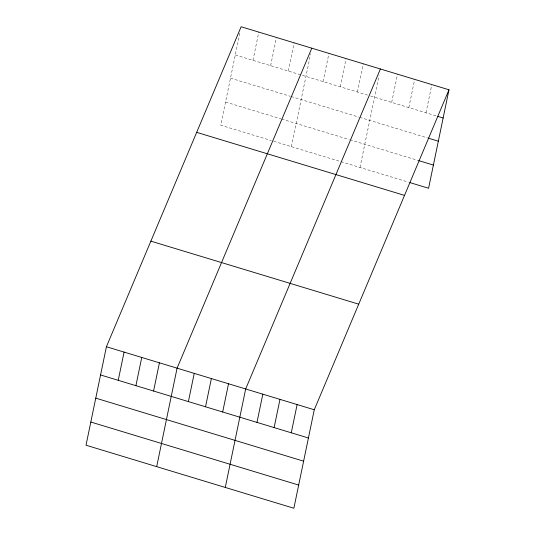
<?xml version="1.0" encoding="UTF-8"?>
<svg xmlns="http://www.w3.org/2000/svg" width="535" height="535" viewBox="0 0 535 535"><rect width="100%" height="100%" fill="white"/><g stroke="black" fill="none" stroke-linecap="round" stroke-linejoin="round"><path stroke-width="0.4" stroke-dasharray="2.67 2.01" d="M239.794 33.197L220.734 125.23L271.432 140.605M252.955 60.328L258.793 32.107M270.616 65.685L276.461 37.463M288.285 71.041L294.13 42.82M291.401 146.657L310.628 53.828M323.1 81.601L328.945 53.38M340.247 86.804L346.091 58.582M357.4 92L363.238 63.779M359.995 167.462L379.054 75.435M391.694 102.399L397.538 74.184M408.84 107.602L414.685 79.381M425.987 112.798L431.832 84.584M235.286 54.971L367.532 95.076M370.648 96.019L436.901 116.108M230.485 78.157L290.398 96.327M291.167 96.554L358.831 117.078M359.614 117.312L427.425 137.876M225.536 102.045L280.842 118.817M281.611 119.051L349.208 139.548M349.984 139.782L417.795 160.346M273.739 141.3L408.319 182.114"/><path stroke-width="0.8" d="M106.411 346.74L86.021 445.22L293.869 508.25L314.266 409.77L448.979 89.78L241.131 26.75L106.411 346.74L314.266 409.77M118.235 380.318L124.08 352.097M135.903 385.675L141.748 357.454M153.572 391.031L159.417 362.81M156.688 466.647L177.085 368.174L311.798 48.183M188.387 401.591L194.232 373.37M205.534 406.787L211.378 378.573M222.68 411.99L228.525 383.769M225.282 487.452L245.672 388.972L380.392 68.982M256.981 422.389L262.825 394.168M274.127 427.592L279.972 399.371M291.274 432.788L297.119 404.574M448.979 89.78L428.588 188.26L409.877 182.589M437.677 116.349L443.134 118.001M428.201 138.117L438.332 141.186M418.577 160.587L433.383 165.074M196.673 132.346L404.527 195.382M150.87 241.145L358.724 304.174M100.573 374.961L308.421 437.991M95.772 398.147L303.619 461.177M90.823 422.035L298.67 485.064"/></g></svg>
